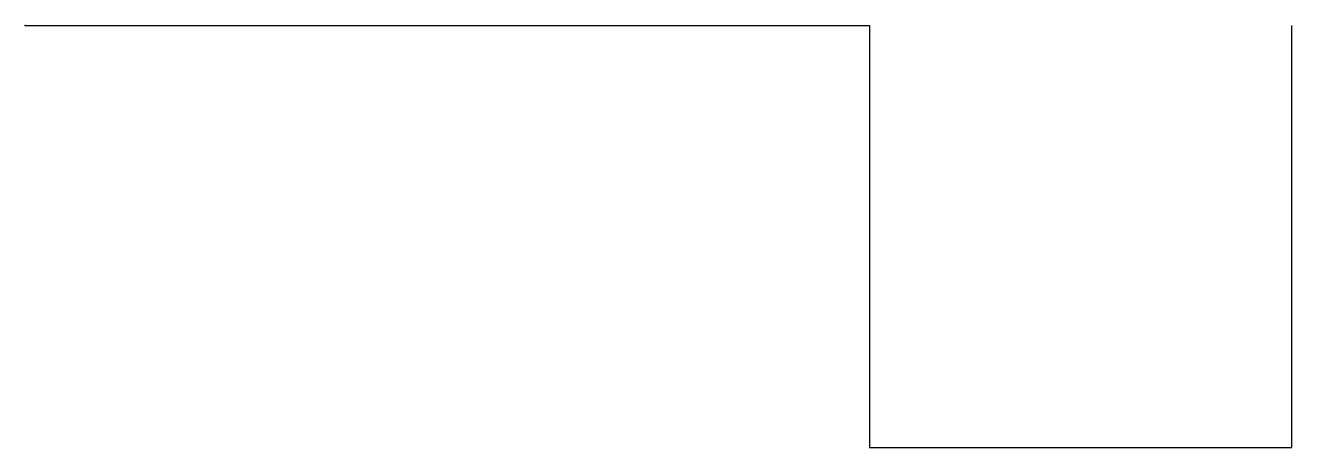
# Model space of a CAD drawing. Header units: inches. Extents: x 0 to 1.18, y -0.39 to 0.
import ezdxf

# ---------------------------------------------------------------- set-up
doc = ezdxf.new("R2010")
doc.units = ezdxf.units.IN
doc.header["$MEASUREMENT"] = 0
for name, color, linetype in [('Untitled v1_Sketch1', 7, 'Continuous'), ('Untitled v1_Sketch2', 7, 'Continuous'), ('Untitled v1_Sketch3', 7, 'Continuous')]:
    doc.layers.add(name, color=color, linetype=linetype)

msp = doc.modelspace()

# ---------------------------------------------------------------- linework, layer by layer
at = {"layer": 'Untitled v1_Sketch1'}
msp.add_point((0, 0), dxfattribs=at)
at = {"layer": 'Untitled v1_Sketch2'}
for p, q in [((0, 0), (0.3937, 0)), ((0.3937, 0), (0.3937, 0, 0.3937)), ((0.3937, 0, 0.3937), (0.7874, 0, 0.3937)), ((0.7874, 0, 0.3937), (0.7874, 0))]:
    msp.add_line(p, q, dxfattribs=at)
msp.add_point((0, 0), dxfattribs=at)
at = {"layer": 'Untitled v1_Sketch3'}
for p, q in [((0.7874, 0), (0.7874, -0.3937)), ((1.1811, -0.3937), (1.1811, 0)), ((0.7874, -0.3937), (1.1811, -0.3937))]:
    msp.add_line(p, q, dxfattribs=at)
msp.add_point((0, 0), dxfattribs=at)

doc.saveas('drawing.dxf')
